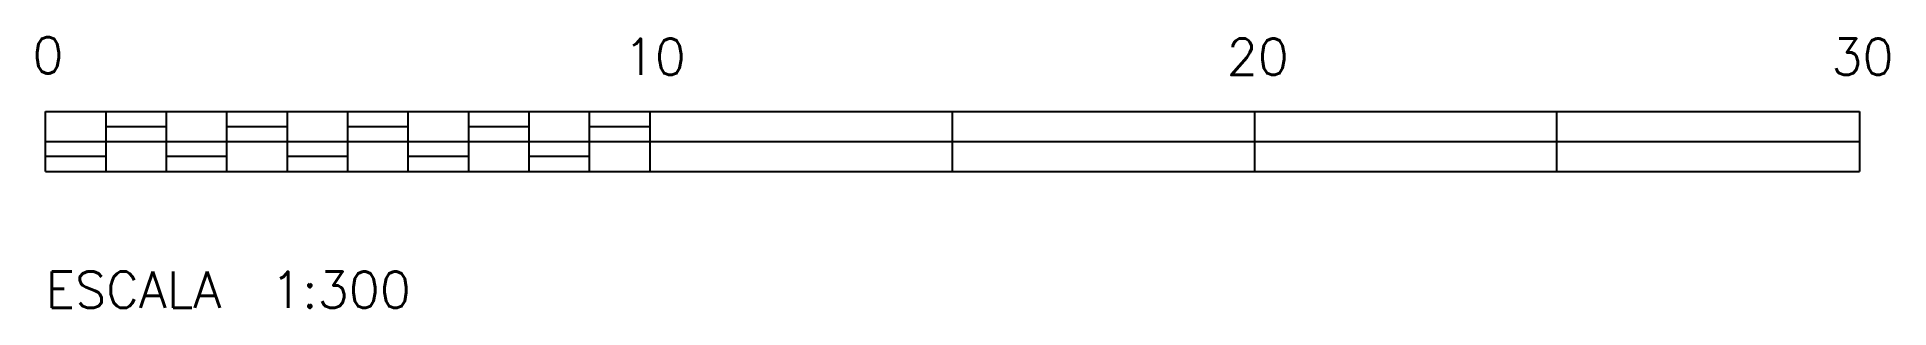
# Model space of a CAD drawing. Extents: x -0.1 to 30.5, y -2.3 to 2.2.
import ezdxf

# ---------------------------------------------------------------- set-up
doc = ezdxf.new("R2010")
doc.units = 0
doc.header["$LTSCALE"] = 15
doc.layers.get('0').update_dxf_attribs({"linetype": 'CONTINUOUS'})
doc.styles.get("Standard").update_dxf_attribs({"font": 'simplex', "height": 4})

msp = doc.modelspace()

# ---------------------------------------------------------------- linework, layer by layer
at = {"color": 0, "linetype": 'CONTINUOUS'}
for p, q in [((0, 0), (0, 0.993)), ((0, 0.993), (30, 0.993)), ((1, 0), (1, 0.993)), ((2, 0), (2, 0.993)), ((3, 0), (3, 0.993)), ((4, 0), (4, 0.993)), ((4.999, 0), (4.999, 0.993)), ((5.999, 0), (5.999, 0.993)), ((6.999, 0), (6.999, 0.993)), ((7.999, 0), (7.999, 0.993)), ((8.999, 0), (8.999, 0.993)), ((9.999, 0), (9.999, 0.993)), ((14.999, 0), (14.999, 0.993)), ((19.998, 0), (19.998, 0.993)), ((24.998, 0), (24.998, 0.993)), ((30, 0.993), (30, 0)), ((1, 0.745), (2, 0.745)), ((3, 0.745), (4, 0.745)), ((4.999, 0.745), (5.999, 0.745)), ((6.999, 0.745), (7.999, 0.745)), ((8.999, 0.745), (9.999, 0.745)), ((0, 0.496), (30, 0.496)), ((1, 0.248), (0, 0.248)), ((0, 0), (30, 0)), ((3, 0.248), (2, 0.248)), ((4.999, 0.248), (4, 0.248)), ((6.999, 0.248), (5.999, 0.248)), ((8.999, 0.248), (7.999, 0.248))]:
    msp.add_line(p, q, dxfattribs=at)

# ---------------------------------------------------------------- texts
for s, p in [('0', (-0.218, 1.624)), ('10', (9.562, 1.598)), ('20', (19.535, 1.598)), ('30', (29.537, 1.598)), ('ESCALA  1:300', (0, -2.255))]:
    msp.add_text(s, height=0.6, rotation=0, dxfattribs=at).set_placement(p)

doc.saveas('drawing.dxf')
